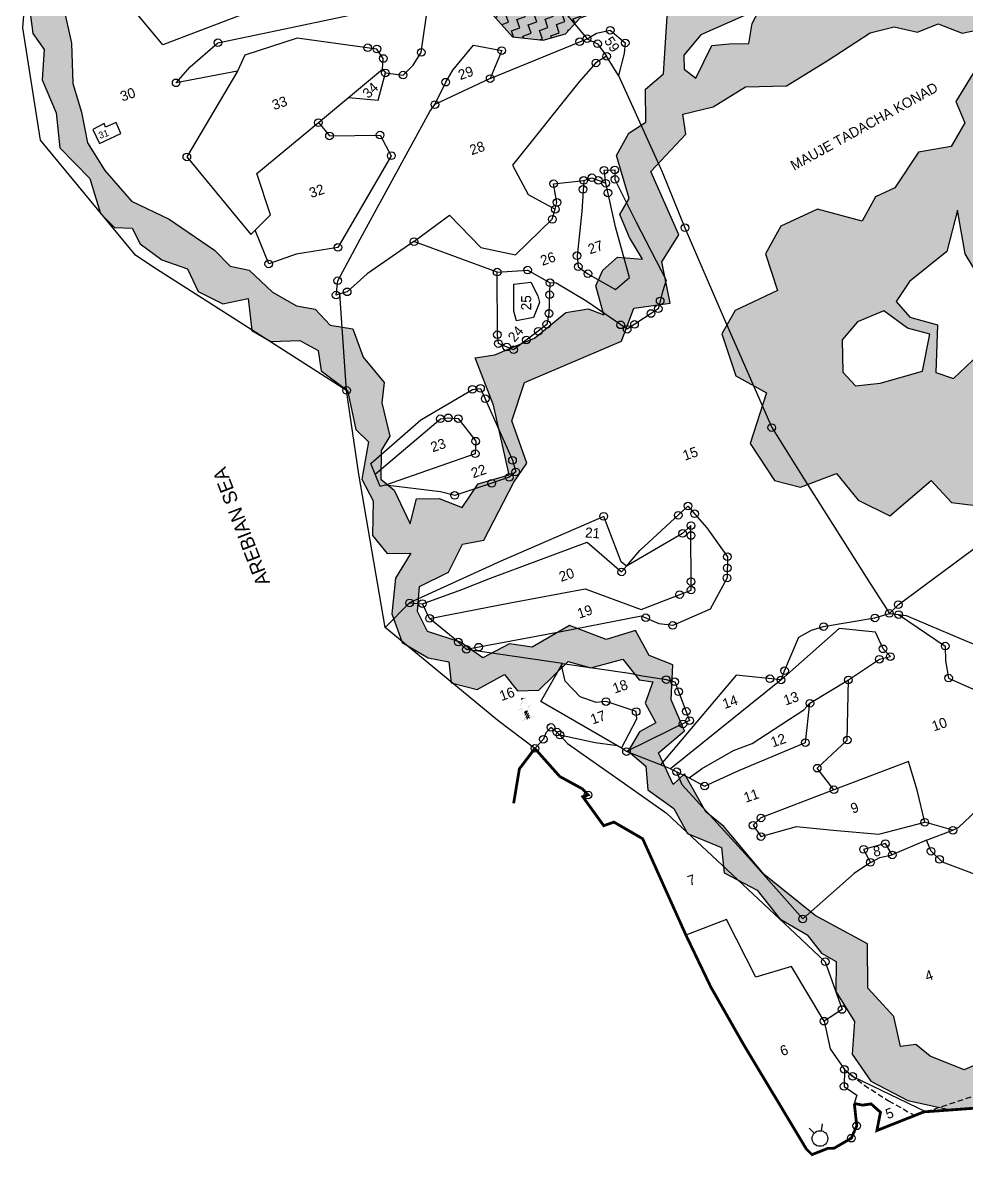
# Model space of a CAD drawing. Header units: metres. Extents: x 296658 to 298256, y 1974693 to 1976822.
# Drawn here: x 296658 to 297507, y 1974963 to 1975983 of the extents above; entities that cross this region are included whole.
import ezdxf

# ---------------------------------------------------------------- set-up
doc = ezdxf.new("R2010")
doc.units = ezdxf.units.M
doc.linetypes.add('DASHED', pattern=[0.75, 0.5, -0.25])
doc.linetypes.add('DIVIDE', pattern=[1.25, 0.5, -0.25, 0, -0.25, 0, -0.25])
for name, color, linetype in [('LINE_FOOTPATH', 1, 'DASHED'), ('OFF', 1, 'Continuous'), ('POLY_HATCH', 12, 'Continuous'), ('POLY_PARCEL', 6, 'Continuous'), ('SYM_STONE', 1, 'Continuous'), ('SYM_WELL', 1, 'Continuous'), ('SYM_WORSHIP', 1, 'Continuous'), ('TEXT_MAPIN', 7, 'Continuous'), ('TEXT_MAPOUT', 7, 'Continuous'), ('TEXT_PARCEL', 7, 'Continuous'), ('V_BOUND_LINE', 7, 'Continuous'), ('V_DIVIDE_LINE', 7, 'DIVIDE')]:
    doc.layers.add(name, color=color, linetype=linetype)
doc.styles.add('TEXT_MAP', font='')
doc.styles.get('TEXT_MAP').set_extended_font_data('Kruti Dev 050')
pattern_1 = [(19.05483, (297121.198, 1974265.004), (4.95156, 10.176907), [8.00273, -8.00273]), (109.05483, (297128.762, 1974267.617), (-10.176907, 4.95156), [8.00273, -8.00273])]

# ---------------------------------------------------------------- blocks, each defined once
blk = doc.blocks.new('STONE')
blk.add_circle((0, 0), 0.851)
blk = doc.blocks.new('TEMPLE')
at = {"linetype": 'Continuous'}
blk.add_hatch(color=256, dxfattribs=at).paths.add_polyline_path([(0.28, 5.69), (0.6, 5.75), (0.95, 5.71), (1.39, 5.73), (0.49, 5.85), (0.21, 6.01), (-0.14, 6.06), (-0.15, 5.55), (-0.09, 5.55)])
h = blk.add_hatch(dxfattribs=at)
h.set_pattern_fill('ANSI31', color=256, scale=3.6, style=0)
h.set_pattern_definition([(45, (-94.63405, -100.65248), (-0.318198, 0.318198), [])])
h.paths.add_polyline_path([(-0.51, 2.32), (-0.51, 0), (0.49, 0), (0.49, 2.32)])
at = {"linetype": 'Continuous', "const_width": 0.018}
for points in [[(-1.78, 3.28), (1.75, 3.28)], [(-1.16, 3.28), (-1.16, 3.69), (-0.97, 4.22), (-0.63, 4.55), (-0.33, 4.73), (-0.16, 4.99), (0.05, 4.8), (0.46, 4.5), (0.69, 4.36), (0.88, 4.09), (1.02, 3.76), (1.06, 3.28)], [(-1.16, 0), (-1.16, 3.28)], [(-0.16, 4.99), (-0.14, 6.06), (0.21, 6.01), (0.49, 5.85), (1.39, 5.73), (0.95, 5.71), (0.6, 5.75), (0.28, 5.69), (-0.09, 5.55), (-0.15, 5.55)], [(1.06, 0), (1.06, 3.28)], [(-1.78, 0), (1.78, 0)], [(-0.51, 0), (-0.51, 2.32), (0.49, 2.32), (0.49, 0)]]:
    blk.add_lwpolyline(points, dxfattribs=at)
blk = doc.blocks.new('MOTWELL')
for points in [[(-1.54, 2.96), (-0.8, 1.55)], [(1.54, 2.96), (0.8, 1.55)]]:
    blk.add_lwpolyline(points)
blk.add_circle((0, 0), 1.74)

msp = doc.modelspace()

# ---------------------------------------------------------------- hatches: boundary and pattern name
at = {"layer": 'POLY_HATCH'}
h = msp.add_hatch(dxfattribs=at)
h.set_pattern_fill('ZIGZAG', color=256, scale=2.520545, angle=19.0548, style=0)
h.set_pattern_definition(pattern_1)
h.paths.add_polyline_path([(297665.3, 1975928.1), (297659.5, 1975960.9), (297630.9, 1975998.7), (297601.7, 1975992.6), (297570.7, 1975954.1), (297539.1, 1975952.1), (297517.3, 1975944.6), (297497.3, 1975911.8), (297505.4, 1975892.7), (297493.2, 1975871.6), (297463.7, 1975866.4), (297442.5, 1975834.2), (297424.9, 1975826.1), (297413.1, 1975804.2), (297372.9, 1975815.2), (297339.9, 1975799.8), (297326.1, 1975775.1), (297337, 1975742.1), (297298.9, 1975724), (297286.8, 1975702.9), (297299.3, 1975665.4), (297326.9, 1975650.1), (297312.4, 1975604.3), (297334.3, 1975571.1), (297357.7, 1975565.3), (297389.9, 1975577.4), (297409.6, 1975553.4), (297437.9, 1975539.3), (297475.2, 1975571), (297493.4, 1975551.5), (297527.2, 1975547.2), (297554.6, 1975555.7), (297574.4, 1975612.3), (297593.5, 1975587), (297623.7, 1975584.6), (297643.4, 1975592.4), (297644.6, 1975610.7), (297667.8, 1975622.6), (297676, 1975646.4), (297658.2, 1975687.9), (297683.6, 1975687.8), (297702.2, 1975664.4), (297737.7, 1975689.6), (297740.9, 1975716.5), (297772.1, 1975728.3), (297789.8, 1975759.3), (297778.8, 1975804.2), (297806.8, 1975836.7), (297836.6, 1975847), (297849.8, 1975876.5), (297826.4, 1975914.1), (297776.7, 1975932.7), (297800.1, 1975975.6), (297786.4, 1975993.8), (297727.7, 1976018.2), (297708, 1976039.3), (297678.2, 1976034.9), (297662.6, 1976058.4), (297633.8, 1976068.3), (297612, 1976060.8), (297595.2, 1976036.1), (297567.7, 1976056.5), (297547.1, 1976054.3), (297506.5, 1976026.4), (297482.7, 1976039), (297461, 1976025.6), (297448.8, 1976007.4), (297433.5, 1976007.1), (297419, 1976044.9), (297403, 1976046.3), (297375.3, 1976038.7), (297339.6, 1976057.2), (297306.3, 1976065.6), (297274.6, 1976066.6), (297267.1, 1976086.9), (297245.8, 1976095.4), (297216.5, 1976089.3), (297200.1, 1976106.5), (297163.1, 1976105.7), (297140.5, 1976123.7), (297101, 1976127), (297073.1, 1976114.3), (297057.5, 1976131.8), (297018.1, 1976132.2), (296980, 1976154.8), (296965.1, 1976164.6), (296929.3, 1976163.1), (296901.9, 1976177.5), (296861.8, 1976165.7), (296835.3, 1976180.4), (296797.8, 1976166.4), (296784.4, 1976157.8), (296752.1, 1976160.6), (296726.9, 1976137), (296698.5, 1976137.1), (296685.7, 1976123.7), (296681, 1976101.2), (296682.6, 1976074.9), (296668.7, 1976059.2), (296674.8, 1976028.5), (296663.3, 1976002.6), (296667.1, 1975973.1), (296677.5, 1975958.8), (296675.5, 1975931.3), (296688.2, 1975901.8), (296691.6, 1975870.2), (296718.6, 1975842.7), (296728, 1975811.2), (296740.7, 1975798.7), (296756.4, 1975798.1), (296763.8, 1975783.8), (296783.1, 1975769.6), (296806.3, 1975761.6), (296815.9, 1975741.1), (296838.1, 1975729.9), (296860.8, 1975734.7), (296864.3, 1975706.1), (296881.2, 1975696), (296907.2, 1975697.1), (296923.8, 1975687.9), (296926.5, 1975669.9), (296950.1, 1975652.2), (296957.7, 1975617), (296969, 1975606), (296963.2, 1975572.2), (296973.4, 1975552.9), (296972.7, 1975521.8), (296985.8, 1975505.4), (297007.1, 1975505.8), (296993.5, 1975483.2), (296990.1, 1975451.2), (296999.5, 1975425.6), (297022.7, 1975411.7), (297041.3, 1975408.2), (297043.4, 1975389.1), (297066.8, 1975383.3), (297091.5, 1975396.8), (297103.1, 1975381.9), (297122.3, 1975382.5), (297148.7, 1975408.5), (297169.1, 1975402.7), (297197.7, 1975410.6), (297212.6, 1975391.8), (297224.7, 1975390), (297217.9, 1975370.8), (297227.5, 1975353.2), (297212.8, 1975345.2), (297202.5, 1975327.7), (297218.5, 1975314.3), (297220.4, 1975293.1), (297243.6, 1975276.2), (297255.9, 1975253.6), (297286.5, 1975241.3), (297289, 1975218.3), (297318.7, 1975202.8), (297339.1, 1975177), (297363.5, 1975162.5), (297376.6, 1975146.2), (297389.6, 1975138.7), (297389.5, 1975111.8), (297406.3, 1975084.8), (297404, 1975055.2), (297420.8, 1975031.2), (297454.2, 1975013.8), (297492.5, 1975005.2), (297550.6, 1975008.4), (297579.4, 1975021.3), (297566.9, 1975038.9), (297536.8, 1975032.4), (297516.6, 1975046.3), (297504.9, 1975041.3), (297474.3, 1975053.6), (297461.2, 1975064), (297447.4, 1975062.2), (297441.6, 1975089.1), (297418.3, 1975114.8), (297418, 1975154.5), (297370.9, 1975180), (297324.8, 1975216.8), (297288.5, 1975259.9), (297272.5, 1975273.3), (297253.2, 1975307.4), (297243.1, 1975297.9), (297229.8, 1975326.2), (297253.3, 1975346.2), (297241.2, 1975373.9), (297242.8, 1975405.3), (297221.5, 1975413.8), (297209.2, 1975436.4), (297182.7, 1975428.2), (297149.9, 1975440.8), (297116.4, 1975421.3), (297096, 1975424.2), (297071.9, 1975411.8), (297051.7, 1975425.7), (297022, 1975435.4), (297013.3, 1975453.3), (297015, 1975475.7), (297040.9, 1975488.6), (297053.5, 1975513.9), (297072.7, 1975517.5), (297099.9, 1975569.7), (297111.5, 1975586.6), (297097.9, 1975624.7), (297109.3, 1975659.4), (297196.5, 1975696.5), (297207.6, 1975726.2), (297240.4, 1975730.6), (297233, 1975767.8), (297248.1, 1975791.9), (297223, 1975848.9), (297254.6, 1975882.7), (297251.9, 1975900.6), (297279, 1975907), (297308.1, 1975925), (297345.1, 1975925.9), (297381.6, 1975948.4), (297420.2, 1975973.7), (297441.7, 1975979.1), (297462.7, 1975974.4), (297481.5, 1975981.9), (297502.9, 1975973.4), (297561.8, 1975985.8), (297615.6, 1976004.4), (297653.8, 1976007.6), (297689, 1976004.9), (297708.2, 1975976.7), (297717.6, 1975945.2), (297721.3, 1975924.5), (297689, 1975940.2)])
h.paths.add_polyline_path([(297629.5, 1975897.1), (297648, 1975878.1), (297634.4, 1975829.5), (297593.6, 1975783.9), (297560.1, 1975761.6), (297538.4, 1975761), (297522.7, 1975776.3), (297514.4, 1975800.4), (297523.5, 1975829.7), (297525.8, 1975854.3), (297539.8, 1975883.8), (297584, 1975892.9), (297600.1, 1975905.4)], flags=16)
h.paths.add_polyline_path([(297629, 1975806.1), (297643.2, 1975804.1), (297625, 1975770.9), (297583.1, 1975739.5), (297565.4, 1975709.5), (297535, 1975700.6), (297495.3, 1975663), (297479.2, 1975668.3), (297480.9, 1975711.1), (297455.9, 1975717.9), (297443.7, 1975732.1), (297455.6, 1975750.1), (297489.3, 1975777.1), (297498.8, 1975814.2), (297505.8, 1975775.1), (297517.6, 1975755.3), (297541.6, 1975742.9), (297597.8, 1975766.1)], flags=16)
h.paths.add_polyline_path([(297473.9, 1975702.6), (297467.2, 1975669.5), (297429.1, 1975658.6), (297407.1, 1975656.4), (297395.6, 1975668.6), (297395.2, 1975697.7), (297408.8, 1975713.9), (297432.4, 1975723.6), (297453.9, 1975708)], flags=16)
h.paths.add_polyline_path([(297349.2, 1976016.9), (297325.9, 1976004.4), (297314.2, 1975982), (297311.2, 1975964.1), (297293.3, 1975963.8), (297278, 1975962.2), (297263.5, 1975932.9), (297253, 1975941.1), (297252.8, 1975953.5), (297268, 1975972), (297306.6, 1975989), (297296.2, 1976009.6), (297260.8, 1976002.5), (297238, 1975993.1), (297234.3, 1975936.8), (297218.1, 1975923.1), (297218.5, 1975893.2), (297203.1, 1975883.4), (297192, 1975863.5), (297203.5, 1975824.8), (297195, 1975810.2), (297203.9, 1975789.7), (297215.4, 1975770.2), (297193.1, 1975772), (297179.9, 1975760.2), (297173.4, 1975746.1), (297180.6, 1975720), (297166.6, 1975725.4), (297146.7, 1975722.3), (297118.3, 1975699.2), (297082.8, 1975684), (297064.9, 1975681.5), (297081.5, 1975638.8), (297095.5, 1975576.1), (297067.8, 1975568), (297053.4, 1975546.8), (297032.5, 1975555.1), (297012.4, 1975554.7), (297006.6, 1975532.2), (296992.2, 1975562.4), (296980.3, 1975572.3), (296980.6, 1975598.1), (296988.2, 1975611), (296981.2, 1975640.9), (296983.3, 1975659.2), (296964.4, 1975682.1), (296954.9, 1975707.4), (296934.7, 1975710.7), (296921.2, 1975725.1), (296904.4, 1975728.1), (296882.9, 1975740.5), (296861.7, 1975760.4), (296844.6, 1975764), (296830.5, 1975778.3), (296789.7, 1975806), (296755.8, 1975822.2), (296731.9, 1975849.9), (296716.4, 1975874.7), (296710.9, 1975902.2), (296703.1, 1975928.1), (296701.9, 1975964.4), (296694.4, 1975997.8), (296699.8, 1976019.5), (296695.3, 1976037.7), (296700.9, 1976046.3), (296712.5, 1976079.6), (296721.6, 1976096.8), (296743.2, 1976099.1), (296750.2, 1976111.8), (296778.1, 1976125.8), (296799.3, 1976122.9), (296820.2, 1976129.3), (296853.9, 1976128.5), (296884.6, 1976130.3), (296912.2, 1976123.7), (296932.7, 1976129.3), (296947.8, 1976122.7), (296990.4, 1976111), (297009.3, 1976121.2), (297026.2, 1976107.2), (297046.3, 1976114.2), (297068.3, 1976098.3), (297104.3, 1976112.2), (297156, 1976086.7), (297176.4, 1976084.2), (297198.2, 1976069), (297241.2, 1976058.1), (297265.8, 1976047.6), (297311.5, 1976037.6)], flags=16)
h.paths.add_polyline_path([(297194.6, 1976023.3), (297182.6, 1975995.2), (297159.5, 1975987.2), (297146.3, 1975972.9), (297126.1, 1975967), (297098.6, 1975970.2), (297075.8, 1975995.6), (297057.2, 1976023.4), (297046.2, 1976045.7), (297045.4, 1976064.3), (297064.1, 1976076.9), (297075.4, 1976083.4), (297091.9, 1976086.5), (297102.9, 1976067.3), (297132.2, 1976064.7), (297139.3, 1976071.7), (297152.7, 1976067.7), (297187.7, 1976042.4)], flags=0)
h.paths.add_polyline_path([(297142.4, 1976017.6), (297133.7, 1976006.4), (297108.5, 1976012), (297090.3, 1976031.3), (297089.3, 1976043.2), (297096.5, 1976053.4), (297111.9, 1976060.7), (297130.5, 1976054.9), (297143.1, 1976038.3)], flags=0)
h.paths.add_polyline_path([(296726.9, 1975875.1), (296739.6, 1975879.5), (296736.2, 1975889.3), (296723.5, 1975884.9)], flags=8)
h = msp.add_hatch(dxfattribs=at)
h.set_pattern_fill('ZIGZAG', color=256, scale=2.520545, angle=19.0548, style=0)
h.set_pattern_definition(pattern_1)
h.paths.add_polyline_path([(297057.2, 1976023.4), (297075.8, 1975995.6), (297098.6, 1975970.2), (297126.1, 1975967), (297146.3, 1975972.9), (297159.5, 1975987.2), (297182.6, 1975995.2), (297194.6, 1976023.3), (297187.7, 1976042.4), (297152.7, 1976067.7), (297139.3, 1976071.7), (297132.2, 1976064.7), (297102.9, 1976067.3), (297091.9, 1976086.5), (297075.4, 1976083.4), (297064.1, 1976076.9), (297045.4, 1976064.3), (297046.2, 1976045.7)])
h.paths.add_polyline_path([(297089.3, 1976043.2), (297096.5, 1976053.4), (297111.9, 1976060.7), (297130.5, 1976054.9), (297143.1, 1976038.3), (297142.4, 1976017.6), (297133.7, 1976006.4), (297108.5, 1976012), (297090.3, 1976031.3)], flags=16)

# ---------------------------------------------------------------- linework, layer by layer
at = {"layer": 'LINE_FOOTPATH', "ltscale": 10}
for points in [[(297470.6, 1975003.6), (297521.5, 1975020.5), (297567.6, 1975037.6), (297582.4, 1975052.9), (297597.6, 1975065.6), (297601.9, 1975068.3)], [(297397.1, 1975041.6), (297414.9, 1975027.6), (297436.8, 1975013.4), (297460.4, 1975000.2)], [(297460.4, 1975000.2), (297470.6, 1975003.6)]]:
    msp.add_lwpolyline(points, dxfattribs=at)
at = {"layer": 'OFF'}
for points in [[(296984.1, 1975439.1), (297006.1, 1975461.1)], [(297143.6, 1975406.7), (297057.2, 1975419.3)], [(297397.1, 1975041.6), (297404.6, 1975035.3), (297470.6, 1975003.6)]]:
    msp.add_lwpolyline(points, dxfattribs=at)
at = {"layer": 'POLY_HATCH'}
for points in [[(297064.1, 1976076.9), (297045.4, 1976064.3), (297046.2, 1976045.7), (297057.2, 1976023.4), (297075.8, 1975995.6), (297098.6, 1975970.2), (297126.1, 1975967), (297146.3, 1975972.9), (297159.5, 1975987.2), (297182.6, 1975995.2), (297194.6, 1976023.3), (297187.7, 1976042.4), (297152.7, 1976067.7), (297139.3, 1976071.7), (297132.2, 1976064.7), (297102.9, 1976067.3), (297091.9, 1976086.5), (297075.4, 1976083.4)], [(297498.8, 1975814.2), (297489.3, 1975777.1), (297455.6, 1975750.1), (297443.7, 1975732.1), (297455.9, 1975717.9), (297480.9, 1975711.1), (297479.2, 1975668.3), (297495.3, 1975663), (297535, 1975700.6), (297565.4, 1975709.5), (297583.1, 1975739.5), (297625, 1975770.9), (297643.2, 1975804.1), (297629, 1975806.1), (297597.8, 1975766.1), (297541.6, 1975742.9), (297517.6, 1975755.3), (297505.8, 1975775.1)], [(297432.4, 1975723.6), (297408.8, 1975713.9), (297395.2, 1975697.7), (297395.6, 1975668.6), (297407.1, 1975656.4), (297429.1, 1975658.6), (297467.2, 1975669.5), (297473.9, 1975702.6), (297453.9, 1975708)]]:
    msp.add_lwpolyline(points, close=True, dxfattribs=at)
for points in [[(296663.3, 1976002.6), (296667.1, 1975973.1), (296677.5, 1975958.8), (296675.5, 1975931.3), (296688.2, 1975901.8), (296691.6, 1975870.2), (296718.6, 1975842.7), (296728, 1975811.2), (296740.7, 1975798.7), (296756.4, 1975798.1), (296763.8, 1975783.8), (296783.1, 1975769.6), (296806.3, 1975761.6), (296815.9, 1975741.1), (296838.1, 1975729.9), (296860.8, 1975734.7), (296864.3, 1975706.1), (296881.2, 1975696), (296907.2, 1975697.1), (296923.8, 1975687.9), (296926.5, 1975669.9), (296950.1, 1975652.2), (296957.7, 1975617), (296969, 1975606), (296963.2, 1975572.2), (296973.4, 1975552.9), (296972.7, 1975521.8), (296985.8, 1975505.4), (297007.1, 1975505.8), (296993.5, 1975483.2), (296990.1, 1975451.2), (296999.5, 1975425.6), (297022.7, 1975411.7), (297041.3, 1975408.2), (297043.4, 1975389.1), (297066.8, 1975383.3), (297091.5, 1975396.8), (297103.1, 1975381.9), (297122.3, 1975382.5), (297148.7, 1975408.5), (297169.1, 1975402.7), (297197.7, 1975410.6), (297212.6, 1975391.8), (297224.7, 1975390), (297217.9, 1975370.8), (297227.5, 1975353.2), (297212.8, 1975345.2), (297202.5, 1975327.7), (297218.5, 1975314.3), (297220.4, 1975293.1), (297243.6, 1975276.2), (297255.9, 1975253.6), (297286.5, 1975241.3), (297289, 1975218.3), (297318.7, 1975202.8), (297339.1, 1975177), (297363.5, 1975162.5), (297376.6, 1975146.2), (297389.6, 1975138.7), (297389.5, 1975111.8), (297406.3, 1975084.8), (297404, 1975055.2), (297420.8, 1975031.2), (297454.2, 1975013.8), (297492.5, 1975005.2), (297550.6, 1975008.4)], [(297306.6, 1975989), (297268, 1975972), (297252.8, 1975953.5), (297253, 1975941.1), (297263.5, 1975932.9), (297278, 1975962.2), (297293.3, 1975963.8), (297311.2, 1975964.1), (297314.2, 1975982), (297325.9, 1976004.4)], [(296694.4, 1975997.8), (296701.9, 1975964.4), (296703.1, 1975928.1), (296710.9, 1975902.2), (296716.4, 1975874.7), (296731.9, 1975849.9), (296755.8, 1975822.2), (296789.7, 1975806), (296830.5, 1975778.3), (296844.6, 1975764), (296861.7, 1975760.4), (296882.9, 1975740.5), (296904.4, 1975728.1), (296921.2, 1975725.1), (296934.7, 1975710.7), (296954.9, 1975707.4), (296964.4, 1975682.1), (296983.3, 1975659.2), (296981.2, 1975640.9), (296988.2, 1975611), (296980.6, 1975598.1), (296980.3, 1975572.3), (296992.2, 1975562.4), (297006.6, 1975532.2), (297012.4, 1975554.7), (297032.5, 1975555.1), (297053.4, 1975546.8), (297067.8, 1975568), (297095.5, 1975576.1), (297081.5, 1975638.8), (297064.9, 1975681.5), (297082.8, 1975684), (297118.3, 1975699.2), (297146.7, 1975722.3), (297166.6, 1975725.4), (297180.6, 1975720), (297173.4, 1975746.1), (297179.9, 1975760.2), (297193.1, 1975772), (297215.4, 1975770.2), (297203.9, 1975789.7), (297195, 1975810.2), (297203.5, 1975824.8), (297192, 1975863.5), (297203.1, 1975883.4), (297218.5, 1975893.2), (297218.1, 1975923.1), (297234.3, 1975936.8), (297238, 1975993.1)], [(297516.6, 1975046.3), (297504.9, 1975041.3), (297474.3, 1975053.6), (297461.2, 1975064), (297447.4, 1975062.2), (297441.6, 1975089.1), (297418.3, 1975114.8), (297418, 1975154.5), (297370.9, 1975180), (297324.8, 1975216.8), (297288.5, 1975259.9), (297272.5, 1975273.3), (297253.2, 1975307.4), (297243.1, 1975297.9), (297229.8, 1975326.2), (297253.3, 1975346.2), (297241.2, 1975373.9), (297242.8, 1975405.3), (297221.5, 1975413.8), (297209.2, 1975436.4), (297182.7, 1975428.2), (297149.9, 1975440.8), (297116.4, 1975421.3), (297096, 1975424.2), (297071.9, 1975411.8), (297051.7, 1975425.7), (297022, 1975435.4), (297013.3, 1975453.3), (297015, 1975475.7), (297040.9, 1975488.6), (297053.5, 1975513.9), (297072.7, 1975517.5), (297099.9, 1975569.7), (297111.5, 1975586.6), (297097.9, 1975624.7), (297109.3, 1975659.4), (297196.5, 1975696.5), (297207.6, 1975726.2), (297240.4, 1975730.6), (297233, 1975767.8), (297248.1, 1975791.9), (297223, 1975848.9), (297254.6, 1975882.7), (297251.9, 1975900.6), (297279, 1975907), (297308.1, 1975925), (297345.1, 1975925.9), (297381.6, 1975948.4), (297420.2, 1975973.7), (297441.7, 1975979.1), (297462.7, 1975974.4), (297481.5, 1975981.9), (297502.9, 1975973.4), (297561.8, 1975985.8)], [(297517.3, 1975944.6), (297497.3, 1975911.8), (297505.4, 1975892.7), (297493.2, 1975871.6), (297463.7, 1975866.4), (297442.5, 1975834.2), (297424.9, 1975826.1), (297413.1, 1975804.2), (297372.9, 1975815.2), (297339.9, 1975799.8), (297326.1, 1975775.1), (297337, 1975742.1), (297298.9, 1975724), (297286.8, 1975702.9), (297299.3, 1975665.4), (297326.9, 1975650.1), (297312.4, 1975604.3), (297334.3, 1975571.1), (297357.7, 1975565.3), (297389.9, 1975577.4), (297409.6, 1975553.4), (297437.9, 1975539.3), (297475.2, 1975571), (297493.4, 1975551.5), (297527.2, 1975547.2)]]:
    msp.add_lwpolyline(points, dxfattribs=at)
at = {"layer": 'POLY_PARCEL'}
for points in [[(296984.3, 1975937.6), (297000.2, 1975935.7), (297009.2, 1975944.5), (297016.5, 1975956.1), (297022.3, 1975997.5), (297035.3, 1976044.2), (297063.3, 1976143.8)], [(297068, 1976144.8), (297071.7, 1976135.9), (297120.5, 1976026.6), (297124.4, 1976017.7), (297165.7, 1975968.4)], [(296851.3, 1975939.2), (296796.1, 1975928.7), (296808.6, 1975943.2), (296833.7, 1975964.7), (296886.5, 1975975.8), (296952.3, 1975989.6), (296929.8, 1976018.6), (296784, 1975962.9), (296701, 1976063.1), (296717.9, 1976071), (296732.1, 1976080.7), (296674.7, 1976128.5)], [(296904.8, 1975969), (296857.8, 1975953.7), (296851.3, 1975939.2)], [(296981.7, 1975940.9), (296982.3, 1975950.6), (296976.6, 1975959.1), (296904.8, 1975969)], [(297165.7, 1975968.4), (297174.2, 1975973.3), (297186.5, 1975976), (297200, 1975964.6), (297199, 1975955.2), (297193.8, 1975935.3)], [(297028.8, 1975909.1), (297038.6, 1975929.3), (297044.8, 1975940.1), (297063.5, 1975962.7), (297088.9, 1975957.7), (297078.5, 1975932.5)], [(297078.5, 1975932.5), (297152.5, 1975963), (297165.7, 1975968.4)], [(297165.7, 1975968.4), (297175.1, 1975963.8), (297183.2, 1975952.6)], [(297183.2, 1975952.6), (297173.6, 1975946.6), (297158.1, 1975929.4), (297098.7, 1975854.7), (297112.7, 1975828.3), (297137.1, 1975815)], [(297193.8, 1975935.3), (297183.2, 1975952.6)], [(296851.3, 1975939.2), (296805.7, 1975862.1), (296863.3, 1975792.3), (296867.3, 1975796.2)], [(296951.2, 1975915.5), (296981.7, 1975940.9)], [(296981.7, 1975940.9), (296984.3, 1975937.6)], [(296951.2, 1975915.5), (296977.8, 1975913), (296984.3, 1975937.6)], [(297078.5, 1975932.5), (297028.8, 1975909.1)], [(297193.8, 1975935.3), (297233.1, 1975848.8), (297253.7, 1975798.4), (297288.9, 1975716.6), (297331.7, 1975618.7), (297360.3, 1975573.1), (297420.2, 1975478.5), (297437.5, 1975451.7)], [(296924, 1975892.9), (296951.2, 1975915.5)], [(297024.2, 1975902.9), (297028.8, 1975909.1)], [(296943.3, 1975738.9), (296939.9, 1975737.9), (296941.4, 1975750.7), (296963.7, 1975792), (297024.2, 1975902.9)], [(297437.5, 1975451.7), (297445.5, 1975459.5), (297545.1, 1975533), (297592.7, 1975566.6), (297601.1, 1975570.2), (297641, 1975610.1), (297731.2, 1975696.7), (297764.7, 1975729.2), (297770.4, 1975737.4), (297869.8, 1975833.9), (297937.7, 1975899.3)], [(296924, 1975892.9), (296934, 1975881), (296979.5, 1975881.7), (296989.6, 1975863.2), (296941.6, 1975780.7), (296903.9, 1975774.7), (296879.4, 1975765.9), (296867.3, 1975796.2)], [(296867.3, 1975796.2), (296881.1, 1975810), (296868.8, 1975847.2), (296924, 1975892.9)], [(297182.5, 1975838.4), (297181, 1975850.1), (297190.5, 1975850.4), (297190.7, 1975841.9), (297209.9, 1975803.3), (297236.7, 1975751.3), (297233.4, 1975740.9), (297229.7, 1975725.6), (297223.2, 1975721.3), (297201.7, 1975707.1), (297164.5, 1975732.6), (297138, 1975748.6), (297132.3, 1975748.9)], [(297137.1, 1975815), (297138.6, 1975821.2), (297135.5, 1975838), (297162.6, 1975841)], [(297162.6, 1975841), (297160.8, 1975813), (297156.6, 1975773.2), (297157.7, 1975763.3), (297166.4, 1975757), (297191.1, 1975742.8), (297203.9, 1975753.6), (297191.1, 1975799.3), (297182.5, 1975838.4)], [(297162.6, 1975841), (297170, 1975843.4), (297182.5, 1975838.4)], [(297010, 1975785.9), (297041.8, 1975809.6), (297070.2, 1975780.7), (297101.2, 1975774), (297134.4, 1975806), (297137.1, 1975815)], [(297010, 1975785.9), (296967.8, 1975757), (296949.9, 1975740.8), (296943.3, 1975738.9)], [(297084.8, 1975758.5), (297010, 1975785.9)], [(297084.8, 1975758.5), (297112.2, 1975760.3)], [(297132.3, 1975748.9), (297131.3, 1975721.3), (297129.4, 1975711.5), (297121.8, 1975705.3), (297110.9, 1975697.4), (297099.6, 1975688.7), (297085.9, 1975694.3), (297085, 1975702.2), (297084.8, 1975758.5)], [(297132.3, 1975748.9), (297112.2, 1975760.3)], [(296949.4, 1975652.1), (296943.3, 1975738.9)], [(296971.3, 1975586.3), (297016.2, 1975625.7), (297062.6, 1975653.1), (297069.8, 1975654), (297074.1, 1975644.7), (297098.6, 1975589.3), (297101.5, 1975578.9), (297095.7, 1975574), (297079.9, 1975568.6), (297046.6, 1975557.7), (297033.9, 1975561), (296984.3, 1975567)], [(296975.1, 1975576.8), (297033.8, 1975626.7), (297040.8, 1975627.5), (297049.8, 1975626.8), (297065.5, 1975606.5), (297065.1, 1975595.2), (296984.3, 1975567)], [(296975.1, 1975576.8), (296971.3, 1975586.3)], [(296984.3, 1975567), (296979.5, 1975565.7), (296975.1, 1975576.8)], [(297201.1, 1975494), (297213.1, 1975508.1), (297256.4, 1975548.1), (297273.4, 1975528.6), (297291.9, 1975502.6), (297291.5, 1975483.5), (297276.5, 1975455.5), (297242.7, 1975440.8), (297230.5, 1975442.3), (297214.7, 1975449.3), (297142.3, 1975435.2), (297057.2, 1975419.3)], [(297201.1, 1975494), (297196.3, 1975497.9), (297180.6, 1975538.9), (297088, 1975498.7), (297006.1, 1975461.1)], [(297024, 1975447.2), (297096.4, 1975461.2), (297164, 1975473.8), (297214.2, 1975455.1), (297259.2, 1975472.6), (297259.1, 1975530.6), (297251.5, 1975523.6), (297201.1, 1975494)], [(297017.6, 1975460.4), (297053.1, 1975473.2), (297078.7, 1975483.4), (297165.8, 1975515.7), (297196.7, 1975489), (297201.1, 1975494)], [(297006.1, 1975461.1), (297017.6, 1975460.4)], [(297024, 1975447.2), (297017.6, 1975460.4)], [(297340.1, 1975391.8), (297343.3, 1975400.1), (297356, 1975430.4), (297367.4, 1975436.6), (297378.3, 1975439.8), (297424.5, 1975447.6), (297437.5, 1975451.7)], [(297437.5, 1975451.7), (297445.8, 1975450.6)], [(297445.8, 1975450.6), (297452.6, 1975449.9), (297502.1, 1975428.8), (297568.9, 1975401), (297627.6, 1975376.9), (297627.8, 1975382)], [(297445.8, 1975450.6), (297487.8, 1975422.3), (297487.9, 1975409), (297490.8, 1975393.5), (297595.2, 1975346.9), (297606.1, 1975343.9)], [(297057.2, 1975419.3), (297049.9, 1975425.9), (297024, 1975447.2)], [(297400.7, 1975391.8), (297428.5, 1975410.4), (297438.4, 1975412.8), (297431.9, 1975419.8), (297425.1, 1975434.8), (297392.5, 1975438.2), (297340.1, 1975391.8)], [(297124.2, 1975372.4), (297142.6, 1975405)], [(297142.6, 1975405), (297143.6, 1975406.7)], [(297196.5, 1975330.6), (297210.5, 1975356.9), (297209.8, 1975363.3), (297182.7, 1975372.4), (297173.8, 1975371.6), (297159.5, 1975376.6), (297145.9, 1975390.7), (297142.6, 1975405)], [(297143.6, 1975406.7), (297203.8, 1975398), (297215.5, 1975395.6), (297236.8, 1975392.2), (297244.5, 1975390.2), (297257.9, 1975355.3), (297201.1, 1975327.4)], [(297340.1, 1975391.8), (297299.7, 1975396.2), (297231.7, 1975315.5)], [(297340.1, 1975391.8), (297240.8, 1975312)], [(297366.1, 1975370.9), (297400.7, 1975391.8)], [(297387.6, 1975293.1), (297372.6, 1975312.5), (297399.6, 1975337.7), (297400.7, 1975391.8)], [(297192.9, 1975332.7), (297124.2, 1975372.4)], [(297257.5, 1975303.8), (297268.5, 1975311.8), (297297.2, 1975328.5), (297314, 1975334.8), (297360.7, 1975365), (297366.1, 1975370.9)], [(297257.5, 1975303.8), (297271.3, 1975296.4), (297302.1, 1975310.3), (297362, 1975335.5), (297366.1, 1975370.9)], [(297141.2, 1975342.3), (297138.5, 1975344.9), (297133.1, 1975349.1), (297128.7, 1975344.2), (297126.4, 1975338.5), (297118.7, 1975330.2)], [(297141.2, 1975342.3), (297148, 1975334.7), (297199.4, 1975298.6), (297237.2, 1975272), (297296.3, 1975216.5), (297352.7, 1975163.8), (297379.9, 1975138.5), (297395, 1975095.5), (297378.8, 1975085)], [(297192.9, 1975332.7), (297172.9, 1975335.3), (297141.2, 1975342.3)], [(297494.7, 1975256.6), (297499.6, 1975259), (297521.3, 1975279.4), (297552.6, 1975305.9), (297571.3, 1975322.1), (297596.2, 1975333.9), (297606.1, 1975343.9)], [(297196.5, 1975330.6), (297192.9, 1975332.7)], [(297201.1, 1975327.4), (297196.5, 1975330.6)], [(297231.7, 1975315.5), (297201.1, 1975327.4)], [(297469.3, 1975263.8), (297462.5, 1975292.6), (297454.8, 1975318.5), (297387.6, 1975293.1)], [(297240.8, 1975312), (297231.7, 1975315.5)], [(297240.8, 1975312), (297246.3, 1975309.3)], [(297420.5, 1975227.8), (297406, 1975217.7), (297359.6, 1975176.9), (297307.7, 1975235.5), (297251.3, 1975297.6), (297246.3, 1975309.3)], [(297246.3, 1975309.3), (297257.5, 1975303.8)], [(297387.6, 1975293.1), (297322, 1975267.8), (297315, 1975261.1), (297322, 1975251), (297354.1, 1975260.1), (297387.1, 1975256.6), (297428.1, 1975253.2), (297469.3, 1975263.8)], [(297494.7, 1975256.6), (297469.3, 1975263.8)], [(297470.8, 1975247.9), (297494.7, 1975256.6)], [(297470.8, 1975247.9), (297440.1, 1975234.5)], [(297604.5, 1975211.9), (297558.4, 1975197.7), (297537.1, 1975208.6), (297485.2, 1975228), (297475, 1975237.8), (297470.8, 1975247.9)], [(297440.1, 1975234.5), (297434, 1975244.7), (297414.4, 1975239.5), (297420.5, 1975227.8)], [(297420.5, 1975227.8), (297428.9, 1975232.2), (297440.1, 1975234.5)], [(297378.8, 1975085), (297349.5, 1975134.1), (297317.4, 1975124.5), (297291.1, 1975176.3), (297254.6, 1975162.3)], [(297378.8, 1975085), (297384.2, 1975060.1), (297397.1, 1975041.6)], [(297397.1, 1975041.6), (297396.8, 1975026.3), (297408.4, 1975018.6), (297406, 1975011)]]:
    msp.add_lwpolyline(points, dxfattribs=at)
for points in [[(296721.1, 1975886.8), (296727.2, 1975874.3), (296746.3, 1975883.1), (296742.3, 1975893), (296732.6, 1975888.9), (296731.3, 1975892)], [(297099.9, 1975747.8), (297115.2, 1975749.5), (297121.4, 1975737.2), (297122.8, 1975731.2), (297117.5, 1975717.8), (297102.1, 1975714.6), (297099.8, 1975723.5)]]:
    msp.add_lwpolyline(points, close=True, dxfattribs=at)
at = {"layer": 'V_BOUND_LINE'}
for points in [[(296949.4, 1975652.1), (296885.1, 1975693), (296775.1, 1975763.3), (296759.6, 1975773.7), (296674.1, 1975877.2), (296658.1, 1975978.1), (296666.3, 1976076.7), (296669.5, 1976123.7), (296674.7, 1976128.5)], [(296984.1, 1975439.1), (296960.4, 1975576.9), (296949.4, 1975652.1)], [(297118.7, 1975330.2), (297085.5, 1975355.3), (296984.1, 1975439.1)]]:
    msp.add_lwpolyline(points, dxfattribs=at)
at = {"layer": 'V_BOUND_LINE', "const_width": 2.52}
for points in [[(297254.6, 1975162.3), (297215.7, 1975249), (297189.8, 1975264), (297180.6, 1975260.8), (297161.8, 1975286.8), (297166.6, 1975288.4), (297161.6, 1975293.8), (297141.1, 1975305), (297118.7, 1975330.2)], [(297406, 1975011), (297408.2, 1974990.9), (297403.3, 1974979.8), (297387.9, 1974970.8), (297382.1, 1974970.6), (297367.9, 1974965), (297362.9, 1974970), (297306.4, 1975064), (297276.9, 1975115.8), (297254.6, 1975162.3)], [(297460.4, 1975000.2), (297426.3, 1974986.7), (297429.5, 1975003.1), (297421.1, 1975010.6), (297413.4, 1975009.5), (297406, 1975011)], [(297619.7, 1975016.1), (297605.5, 1975016), (297542.2, 1975008.8), (297470.6, 1975003.6)], [(297470.6, 1975003.6), (297468.6, 1975003.5), (297460.4, 1975000.2)]]:
    msp.add_lwpolyline(points, dxfattribs=at)
at = {"layer": 'V_DIVIDE_LINE', "ltscale": 10, "const_width": 2.52}
msp.add_lwpolyline([(297118.7, 1975330.2), (297104.8, 1975311.9), (297099.6, 1975280.9)], dxfattribs=at)

# ---------------------------------------------------------------- block references
at = {"layer": 'SYM_STONE', "xscale": 4.032871912693284, "yscale": 4.032871912693284, "zscale": 4.032871912693284, "rotation": 19.05482541148341}
for p in [(297186.5, 1975976), (296833.7, 1975964.7), (297158.9, 1975965.6), (297165.7, 1975968.4), (297200, 1975964.6), (296968.4, 1975960.2), (296976.6, 1975959.1), (297016.5, 1975956.1), (297088.9, 1975957.7), (297175.1, 1975963.8), (296982.3, 1975950.6), (297173.6, 1975946.6), (297183.2, 1975952.6), (296984.3, 1975937.6), (297000.2, 1975935.7), (296796.1, 1975928.7), (297038.6, 1975929.3), (297078.5, 1975932.5), (297028.8, 1975909.1), (296924, 1975892.9), (296934, 1975881), (296979.5, 1975881.7), (296989.6, 1975863.2), (296805.7, 1975862.1), (297170, 1975843.4), (297181, 1975850.1), (297190.5, 1975850.4), (297135.5, 1975838), (297162, 1975832.9), (297162.6, 1975841), (297175.9, 1975841), (297182.5, 1975838.4), (297190.7, 1975841.9), (297184.4, 1975829.7), (297137.1, 1975815), (297138.6, 1975821.2), (297134.4, 1975806), (297253.7, 1975798.4), (297010, 1975785.9), (296941.6, 1975780.7), (297156.6, 1975773.2), (296879.4, 1975765.9), (297157.7, 1975763.3), (296941.4, 1975750.7), (297084.8, 1975758.5), (297112.2, 1975760.3), (297166.4, 1975757), (296949.9, 1975740.8), (297132.3, 1975748.9), (296939.9, 1975737.9), (297131.9, 1975738.2), (297231.4, 1975732.6), (297131.3, 1975721.3), (297223.2, 1975721.3), (297229.7, 1975725.6), (297129.4, 1975711.5), (297195.8, 1975711.1), (297208.3, 1975711.5), (297085, 1975702.2), (297121.8, 1975705.3), (297201.7, 1975707.1), (297085.9, 1975694.3), (297093.4, 1975691.2), (297110.9, 1975697.4), (297099.6, 1975688.7), (296949.4, 1975652.1), (297062.6, 1975653.1), (297069.8, 1975654), (297074.1, 1975644.7), (297033.8, 1975626.7), (297040.8, 1975627.5), (297049.8, 1975626.8), (297331.7, 1975618.7), (297065.5, 1975606.5), (297065.1, 1975595.2), (297098.6, 1975589.3), (297101.5, 1975578.9), (297079.9, 1975568.6), (297095.7, 1975574), (297046.6, 1975557.7), (297256.4, 1975548.1), (297180.6, 1975538.9), (297247.6, 1975539.9), (297262.4, 1975541.2), (297259.1, 1975530.6), (297251.5, 1975523.6), (297259.1, 1975521.7), (297291.9, 1975502.6), (297196.7, 1975489), (297291.7, 1975492.5), (297259.2, 1975480.3), (297291.5, 1975483.5), (297248.8, 1975468.6), (297259.2, 1975472.6), (297006.1, 1975461.1), (297017.6, 1975460.4), (297445.5, 1975459.5), (297024, 1975447.2), (297218.4, 1975447.7), (297424.5, 1975447.6), (297437.5, 1975451.7), (297445.8, 1975450.6), (297242.7, 1975440.8), (297378.3, 1975439.8), (297049.9, 1975425.9), (297057.2, 1975419.3), (297068.1, 1975421.3), (297431.9, 1975419.8), (297487.8, 1975422.3), (297428.5, 1975410.4), (297438.4, 1975412.8), (297343.3, 1975400.1), (297236.8, 1975392.2), (297244.5, 1975390.2), (297330.1, 1975392.9), (297340.1, 1975391.8), (297400.7, 1975391.8), (297490.8, 1975393.5), (297247.9, 1975381.3), (297182.7, 1975372.4), (297209.8, 1975363.3), (297254.8, 1975363.5), (297366.1, 1975370.9), (297257.9, 1975355.3), (297133.1, 1975349.1), (297138.5, 1975344.9), (297251.8, 1975352.3), (297126.4, 1975338.5), (297141.2, 1975342.3), (297362, 1975335.5), (297399.6, 1975337.7), (297118.7, 1975330.2), (297201.1, 1975327.4), (297372.6, 1975312.5), (297246.3, 1975309.3), (297271.3, 1975296.4), (297387.6, 1975293.1), (297315, 1975261.1), (297322, 1975267.8), (297469.3, 1975263.8), (297322, 1975251), (297494.7, 1975256.6), (297434, 1975244.7), (297414.4, 1975239.5), (297440.1, 1975234.5), (297475, 1975237.8), (297482.6, 1975230.5), (297420.5, 1975227.8), (297359.6, 1975176.9), (297379.9, 1975138.5), (297395, 1975095.5), (297378.8, 1975085), (297397.1, 1975041.6), (297404.6, 1975035.3), (297396.8, 1975026.3), (297408.2, 1974990.9), (297403.3, 1974979.8)]:
    msp.add_blockref('STONE', p, dxfattribs=at)
at = {"layer": 'SYM_STONE', "ltscale": 10, "xscale": 4.032871912693284, "yscale": 4.032871912693284, "zscale": 4.032871912693284, "rotation": 19.05482541148341}
msp.add_blockref('STONE', (297166.6, 1975288.4), dxfattribs=at)
at = {"layer": 'SYM_WELL', "ltscale": 10, "xscale": 4.032871912693284, "yscale": 4.032871912693284, "zscale": 4.032871912693284, "rotation": 19.05482541148341}
msp.add_blockref('MOTWELL', (297375.1, 1974979.5), dxfattribs=at)
at = {"layer": 'SYM_WORSHIP', "ltscale": 10, "xscale": 3.208129961762396, "yscale": 3.208129961762396, "zscale": 3.208129961762396, "rotation": 19.05482541148341}
msp.add_blockref('TEMPLE', (297113, 1975357.1), dxfattribs=at)

# ---------------------------------------------------------------- texts
at = {"layer": 'TEXT_MAPIN', "ltscale": 10}
msp.add_text('MAUJE TADACHA KONAD', height=9.074, rotation=28.9294, dxfattribs=at).set_placement((297351.8, 1975849.6))
at = {"layer": 'TEXT_MAPOUT', "ltscale": 10}
msp.add_text('AREBIAN SEA', height=12.603, rotation=111.0836, dxfattribs=at).set_placement((296880.7, 1975479.3))
at = {"layer": 'TEXT_PARCEL', "ltscale": 10, "style": 'TEXT_MAP'}
for s, rotation, p in [('59', 303.8472, (297180.6, 1975966.4)), ('16', 19.0548, (297088.7, 1975372.8))]:
    msp.add_text(s, height=9.07, rotation=rotation, dxfattribs=at).set_placement(p)
at = {"layer": 'TEXT_PARCEL', "style": 'TEXT_MAP'}
for s, height, rotation, p in [('29', 9.07, 19.0548, (297051.6, 1975931.1)), ('34', 9.07, 43.3259, (296968.9, 1975914.1)), ('30', 9.07, 19.0548, (296747.7, 1975911.8)), ('33', 9.07, 19.0548, (296884.2, 1975904.1)), ('31', 6.05, 19.0548, (296727.6, 1975878.3)), ('28', 9.07, 19.0548, (297061.9, 1975863.6)), ('32', 9.07, 19.0548, (296917.6, 1975825)), ('27', 9.07, 19.0548, (297168.3, 1975774.4)), ('26', 9.07, 19.0548, (297125.5, 1975764.1)), ('25', 9.07, 89.9488, (297115.4, 1975724.2)), ('24', 9.07, 49.6877, (297100.5, 1975694.9)), ('23', 9.07, 19.0548, (297026.8, 1975596.4)), ('15', 9.07, 19.0548, (297253.6, 1975588.9)), ('22', 9.07, 19.0548, (297063.2, 1975573.1)), ('21', 9.07, 355.871, (297163.6, 1975520)), ('20', 9.07, 19.0548, (297142.3, 1975479.9)), ('19', 9.07, 19.0548, (297158.7, 1975446.8)), ('18', 9.07, 19.0548, (297190.5, 1975379.5)), ('14', 9.07, 19.0548, (297289.3, 1975365.6)), ('13', 9.07, 19.0548, (297344.2, 1975368.8)), ('17', 9.07, 19.0548, (297170.6, 1975351.7)), ('10', 9.07, 19.0548, (297477.6, 1975345.5)), ('12', 9.07, 19.0548, (297332.7, 1975331.1)), ('11', 9.07, 19.0548, (297308.4, 1975281.3)), ('9', 9.07, 19.0548, (297404.5, 1975271.5)), ('8', 9.07, 8.4425, (297423.6, 1975232.9)), ('7', 9.07, 19.0548, (297257.9, 1975206.5)), ('4', 9.07, 19.0548, (297471.4, 1975120.7)), ('6', 9.07, 19.0548, (297341.1, 1975053.5)), ('5', 9.07, 19.0548, (297435.9, 1974996.8))]:
    msp.add_text(s, height=height, rotation=rotation, dxfattribs=at).set_placement(p)

doc.saveas('drawing.dxf')
